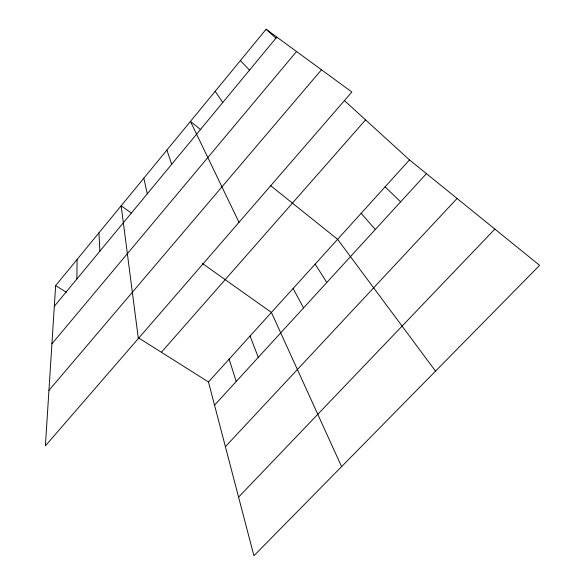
<?xml version="1.0" encoding="UTF-8"?>
<svg xmlns="http://www.w3.org/2000/svg" width="585" height="585" viewBox="0 0 585 585"><rect width="100%" height="100%" fill="white"/><g stroke="black" fill="none" stroke-linecap="round" stroke-linejoin="round"><path stroke-width="0.88" d="M76.891 278.979L77.088 259.477M55.648 285.582L45.389 445.865L351.863 92.02L266.116 29.25L55.648 285.582L66.31 292.303M54.325 306.277L276.829 37.096M51.919 343.834L296.536 51.524M48.935 390.407L321.465 69.769M161.38 352.265L365.566 119.881M208.472 381.968L409.493 159.91L539.611 265.341L253.919 555.75L208.472 381.968L138.221 337.662M214.541 405.171L426.428 173.635M225.393 446.677L457.06 198.454M238.592 497.126L494.866 229.086M131.376 213.05L121.161 205.796L138.338 338.547M202.366 263.44L271.411 312.441L341.596 466.633M200.904 129.804L190.439 121.417L239.009 222.322M270.723 185.737L337.611 239.316L435.532 371.139M266.116 29.25L276.069 38.325M344.36 100.554L409.493 159.91M385.098 186.856L400.63 201.825M240.376 60.591L249.51 70.149M361.135 213.32L375.314 229.488M215.156 91.311L222.768 102.499M315.161 264.113L326.796 282.496M293.1 288.478L303.549 307.907M250.08 336.002L258.27 357.391M166.908 150.082L171.683 164.297M229.108 359.175L236.216 381.486M143.815 178.198L147.281 193.825M98.916 232.881L99.896 251.148"/></g></svg>
